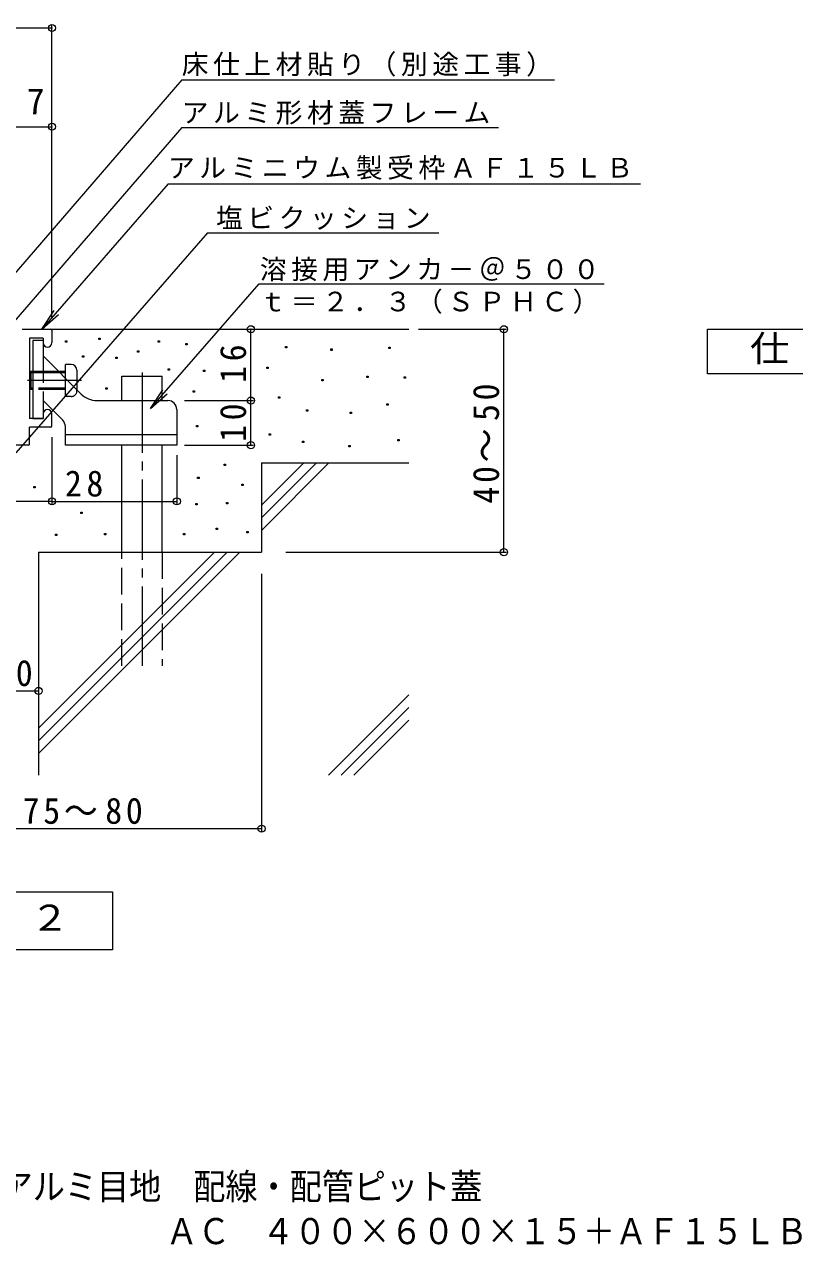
# Model space of a CAD drawing. Units: millimetres, scale not verified. Extents: x -304 to 310, y -274 to 231.
# Drawn here: x -107.5 to 65.2, y -274 to -0.3 of the extents above; entities that cross this region are included whole.
import ezdxf
from ezdxf.enums import TextEntityAlignment as Align

# ---------------------------------------------------------------- set-up
doc = ezdxf.new("R2010")
doc.units = ezdxf.units.MM
doc.header["$LTSCALE"] = 2
doc.header["$PDMODE"] = 32
doc.header["$PDSIZE"] = 1.6
doc.linetypes.add('CHAIN2', pattern=[12, 9, -1, 1, -1])
doc.linetypes.add('DASHED3', pattern=[4, 3, -1])
for name, color, linetype, lineweight in [('D-0', 7, 'Continuous', 9), ('D-1', 2, 'Continuous', 9), ('D-4', 7, 'Continuous', 9), ('D-5', 7, 'Continuous', 9), ('D-6', 6, 'Continuous', 9), ('D-A', 3, 'Continuous', 9)]:
    doc.layers.add(name, color=color, linetype=linetype, lineweight=lineweight)
doc.layers.add('F-5_F-5ﾚｲﾔ', color=2, linetype='Continuous')
doc.styles.add('ＭＳ ゴシック', font='')
doc.styles.get('ＭＳ ゴシック').set_extended_font_data('MS Gothic')

msp = doc.modelspace()

# ---------------------------------------------------------------- linework, layer by layer
at = {"layer": 'D-0'}
for points in [[(-90.832, -70.94), (-90.832, -70.64), (-90.532, -70.64), (-90.532, -70.94)], [(-98.311, -71.556), (-98.311, -71.256), (-98.011, -71.256), (-98.011, -71.556)], [(-82.14, -73.825), (-82.14, -73.525), (-81.84, -73.525), (-81.84, -73.825)], [(-77.535, -71.52), (-77.535, -71.22), (-77.235, -71.22), (-77.235, -71.52)], [(-71.326, -72.14), (-71.326, -71.84), (-71.026, -71.84), (-71.026, -72.14)], [(-48.968, -72.84), (-48.968, -72.54), (-48.668, -72.54), (-48.668, -72.84)], [(-38.817, -73.381), (-38.817, -73.081), (-38.517, -73.081), (-38.517, -73.381)], [(-25.823, -72.975), (-25.823, -72.675), (-25.523, -72.675), (-25.523, -72.975)], [(-94.507, -74.931), (-94.507, -74.631), (-94.207, -74.631), (-94.207, -74.931)], [(-86.983, -75.241), (-86.983, -74.941), (-86.683, -74.941), (-86.683, -75.241)], [(-75.249, -77.832), (-75.249, -77.532), (-74.949, -77.532), (-74.949, -77.832)], [(-67.341, -78.131), (-67.341, -77.831), (-67.041, -77.831), (-67.041, -78.131)], [(-53.138, -77.445), (-53.138, -77.145), (-52.838, -77.145), (-52.838, -77.445)], [(-30.696, -79.472), (-30.696, -79.172), (-30.396, -79.172), (-30.396, -79.472)], [(-22.338, -79.624), (-22.338, -79.324), (-22.038, -79.324), (-22.038, -79.624)], [(-89.289, -82.092), (-89.289, -81.792), (-88.989, -81.792), (-88.989, -82.092)], [(-40.809, -80.258), (-40.809, -79.958), (-40.509, -79.958), (-40.509, -80.258)], [(-69.676, -82.801), (-69.676, -82.501), (-69.376, -82.501), (-69.376, -82.801)], [(-50.502, -84.137), (-50.502, -83.837), (-50.202, -83.837), (-50.202, -84.137)], [(-44.231, -87.052), (-44.231, -86.751), (-43.931, -86.751), (-43.931, -87.052)], [(-34.435, -87.522), (-34.435, -87.221), (-34.135, -87.221), (-34.135, -87.522)], [(-26.229, -85.698), (-26.229, -85.398), (-25.929, -85.398), (-25.929, -85.698)], [(-68.891, -90.516), (-68.891, -90.216), (-68.591, -90.216), (-68.591, -90.516)], [(-52.647, -92.381), (-52.647, -92.081), (-52.347, -92.081), (-52.347, -92.381)], [(-45.178, -94.09), (-45.178, -93.79), (-44.878, -93.79), (-44.878, -94.09)], [(-34.737, -95.035), (-34.737, -94.735), (-34.437, -94.735), (-34.437, -95.035)], [(-23.793, -93.684), (-23.793, -93.384), (-23.493, -93.384), (-23.493, -93.684)], [(-62.685, -99.243), (-62.685, -98.943), (-62.385, -98.943), (-62.385, -99.243)], [(-105.428, -104.21), (-105.428, -103.91), (-105.128, -103.91), (-105.128, -104.21)], [(-68.664, -102.095), (-68.664, -101.795), (-68.364, -101.795), (-68.364, -102.095)], [(-58.791, -103.675), (-58.791, -103.375), (-58.491, -103.375), (-58.491, -103.675)], [(-69.059, -108.019), (-69.059, -107.719), (-68.759, -107.719), (-68.759, -108.019)], [(-62.167, -107.791), (-62.167, -107.491), (-61.867, -107.491), (-61.867, -107.791)], [(-94.844, -109.955), (-94.844, -109.655), (-94.544, -109.655), (-94.544, -109.955)], [(-100.558, -114.881), (-100.558, -114.581), (-100.258, -114.581), (-100.258, -114.881)], [(-89.554, -114.733), (-89.554, -114.433), (-89.254, -114.433), (-89.254, -114.733)], [(-71.823, -114.733), (-71.823, -114.433), (-71.523, -114.433), (-71.523, -114.733)], [(-64.542, -113.531), (-64.542, -113.231), (-64.242, -113.231), (-64.242, -113.531)], [(-57.606, -114.338), (-57.606, -114.038), (-57.306, -114.038), (-57.306, -114.338)]]:
    msp.add_lwpolyline(points, close=True, dxfattribs=at)
at = {"layer": 'D-1'}
for p, q in [((-108.037, -68.65), (-101.637, -68.65)), ((-103.337, -70.65), (-106.337, -70.65)), ((-106.337, -70.65), (-106.337, -88.65)), ((-103.337, -70.65), (-103.337, -71.65)), ((-101.337, -68.95), (-101.337, -71.65)), ((-103.337, -88.65), (-106.337, -88.65)), ((-103.337, -87.65), (-103.337, -88.65)), ((-101.337, -90.35), (-101.337, -87.65)), ((-101.637, -90.65), (-106.337, -90.65)), ((-106.337, -94.35), (-106.337, -90.65)), ((-106.637, -94.65), (-120.037, -94.65))]:
    msp.add_line(p, q, dxfattribs=at)
for centre, radius, start, end in [((-101.637, -68.95), 0.3, 0, 90), ((-102.337, -71.65), 1, 180, 0), ((-102.337, -87.65), 1, 0, 180), ((-101.637, -90.35), 0.3, 270, 0), ((-106.637, -94.35), 0.3, 270, 0)]:
    msp.add_arc(centre, radius, start, end, dxfattribs=at)
at = {"layer": 'D-4'}
for p, q in [((-248.87, -1.077), (-101.337, -1.077)), ((-101.337, -66.059), (-101.337, -0.476)), ((-248.87, -23.216), (-101.337, -23.216)), ((-56.727, -94.65), (-56.727, -68.65)), ((-19.131, -68.65), (0.6, -68.65)), ((0, -118.65), (0, -68.65)), ((-71.634, -84.65), (-56.127, -84.65)), ((-101.337, -92.867), (-101.337, -107.856)), ((-71.634, -94.65), (-56.127, -94.65)), ((-73.337, -96.882), (-73.337, -107.856)), ((-73.337, -96.882), (-73.337, -107.856)), ((-101.337, -107.256), (-134.337, -107.256)), ((-101.337, -107.256), (-73.337, -107.256)), ((-48.908, -118.65), (0.6, -118.65)), ((-54.337, -123.525), (-54.337, -181.266)), ((-134.337, -149.774), (-104.337, -149.774)), ((-134.337, -180.667), (-54.337, -180.667))]:
    msp.add_line(p, q, dxfattribs=at)
for p in [(-101.337, -1.077), (-101.337, -23.216), (-56.727, -68.65), (0, -68.65), (-56.727, -84.65), (-56.727, -94.65), (-101.337, -107.256), (-73.337, -107.256), (0, -118.65), (-104.337, -149.774), (-54.337, -180.667)]:
    msp.add_point(p, dxfattribs=at)
at = {"layer": 'D-5'}
for p, q in [((-72.233, -12.704), (-121.837, -70.152)), ((-72.233, -12.704), (11.344, -12.704)), ((-72.233, -23.401), (-111.304, -68.65)), ((-72.233, -23.401), (-1.213, -23.401)), ((-75.247, -36.068), (-103.606, -68.65)), ((-75.247, -36.068), (30.62, -36.068)), ((-66.468, -47.04), (-109.433, -96.405)), ((-66.468, -47.04), (-14.591, -47.04)), ((-79.233, -86.437), (-54.884, -58.461)), ((-54.884, -58.461), (22.457, -58.461)), ((-103.606, -68.65), (-100.843, -64.482)), ((-103.606, -68.65), (-99.859, -65.339)), ((-79.233, -86.437), (-76.471, -82.269)), ((-79.233, -86.437), (-75.486, -83.126))]:
    msp.add_line(p, q, dxfattribs=at)
at = {"layer": 'D-5', "color": 2}
for p, q in [((45.687, -68.65), (90.687, -68.65)), ((45.687, -78.65), (45.687, -68.65)), ((90.687, -78.65), (45.687, -78.65))]:
    msp.add_line(p, q, dxfattribs=at)
msp.add_lwpolyline([(-202.736, -207.838), (-202.736, -194.838), (-87.736, -194.838), (-87.736, -207.838)], close=True, dxfattribs=at)
at = {"layer": 'D-6'}
for p, q in [((-101.337, -68.65), (-21.337, -68.65)), ((-85.637, -79.15), (-76.637, -79.15)), ((-85.637, -84.65), (-85.637, -79.15)), ((-76.637, -84.65), (-76.637, -79.15)), ((-85.637, -118.65), (-85.637, -94.65)), ((-76.637, -118.65), (-76.637, -94.65)), ((-54.337, -98.65), (-21.337, -98.65)), ((-54.337, -98.65), (-54.337, -118.65)), ((-54.337, -108.118), (-44.869, -98.65)), ((-54.337, -113.774), (-39.213, -98.65)), ((-54.337, -110.946), (-42.041, -98.65)), ((-104.337, -118.65), (-104.337, -168.65)), ((-104.337, -118.65), (-54.337, -118.65)), ((-104.337, -163.774), (-59.213, -118.65)), ((-104.337, -158.118), (-64.869, -118.65)), ((-104.337, -160.946), (-62.041, -118.65)), ((-39.331, -168.65), (-21.337, -150.656)), ((-36.502, -168.65), (-21.337, -153.484)), ((-33.674, -168.65), (-21.337, -156.312))]:
    msp.add_line(p, q, dxfattribs=at)
at = {"layer": 'D-6', "linetype": 'CHAIN2'}
msp.add_line((-81.137, -78.334), (-81.137, -144.15), dxfattribs=at)
at = {"layer": 'D-6', "linetype": 'DASHED3'}
for p, q in [((-85.637, -144.15), (-85.637, -118.65)), ((-76.637, -118.65), (-76.637, -144.15))]:
    msp.add_line(p, q, dxfattribs=at)
at = {"layer": 'D-A'}
for p, q in [((-105.637, -71.15), (-105.637, -88.65)), ((-103.337, -71.15), (-105.637, -71.15)), ((-103.337, -71.15), (-103.337, -74.65)), ((-103.337, -74.65), (-94.801, -83.186)), ((-98.337, -79.65), (-98.337, -76.55)), ((-97.037, -76.55), (-98.337, -76.55)), ((-106.087, -78.15), (-106.337, -78.4)), ((-105.637, -78.4), (-106.337, -78.4)), ((-106.337, -78.4), (-106.337, -81.9)), ((-105.637, -78.15), (-106.087, -78.15)), ((-98.337, -78.15), (-99.837, -78.15)), ((-98.337, -78.4), (-99.587, -78.4)), ((-95.737, -77.85), (-95.737, -82.25)), ((-105.637, -81.9), (-106.337, -81.9)), ((-105.637, -82.15), (-106.087, -82.15)), ((-98.922, -89.064), (-103.337, -84.65)), ((-103.337, -84.65), (-103.337, -88.65)), ((-91.266, -84.65), (-75.337, -84.65)), ((-73.337, -86.65), (-73.337, -94.65)), ((-105.637, -88.65), (-103.337, -88.65)), ((-98.337, -94.65), (-98.337, -90.478)), ((-73.337, -92.35), (-98.337, -92.35)), ((-73.337, -94.65), (-98.337, -94.65))]:
    msp.add_line(p, q, dxfattribs=at)
at = {"layer": 'D-A', "linetype": 'DASHED3'}
for p, q in [((-103.337, -74.65), (-103.337, -84.65)), ((-99.837, -78.15), (-105.637, -78.15)), ((-99.587, -78.4), (-105.637, -78.4)), ((-98.337, -81.9), (-105.637, -81.9)), ((-98.337, -83.75), (-98.337, -79.65)), ((-98.337, -82.15), (-105.637, -82.15)), ((-97.037, -83.75), (-98.337, -83.75)), ((-95.737, -82.45), (-95.737, -82.25))]:
    msp.add_line(p, q, dxfattribs=at)
at = {"layer": 'D-A', "linetype": 'CHAIN2'}
msp.add_line((-94.738, -80.15), (-106.821, -80.15), dxfattribs=at)
at = {"layer": 'D-A'}
msp.add_lwpolyline([(-106.087, -78.15), (-106.087, -82.15), (-106.337, -81.9)], dxfattribs=at)
for centre, radius, start, end in [((-97.037, -77.85), 1.3, 0, 90), ((-91.266, -79.65), 5, 225, 270), ((-75.337, -86.65), 2, 0, 90), ((-100.337, -90.478), 2, 0, 45)]:
    msp.add_arc(centre, radius, start, end, dxfattribs=at)
at = {"layer": 'D-A', "linetype": 'DASHED3'}
msp.add_arc((-97.037, -82.45), 1.3, 270, 0, dxfattribs=at)

# ---------------------------------------------------------------- texts
at = {"layer": 'D-4', "color": 2, "style": 'ＭＳ ゴシック'}
msp.add_text('7', height=5.865, rotation=359.998, dxfattribs=at).set_placement((-106.978, -22.216), align=Align.BOTTOM_LEFT)
at = {"layer": 'D-4', "color": 2, "char_height": 5.865, "attachment_point": 7, "style": 'ＭＳ ゴシック'}
for s, insert, rotation in [('\\T1.27;\\W0.95;16', (-57.727, -80.658), 90), ('\\T1.22;\\W0.95;40～50', (-1, -107.753), 90), ('\\T1.27;\\W0.95;10', (-57.727, -93.9), 90), ('\\T1.27;\\W0.95;28', (-98.424, -106.256), 0.002)]:
    msp.add_mtext(s, dxfattribs=dict(at, insert=insert, rotation=rotation))
for s, insert in [('\\T1.22;\\W0.95;25～30', (-132.587, -148.774)), ('\\T1.22;\\W0.95;75～80', (-107.911, -179.667))]:
    msp.add_mtext(s, dxfattribs=dict(at, insert=insert))
at = {"layer": 'D-5', "color": 2, "style": 'ＭＳ ゴシック', "width": 1.1}
for s, p in [('仕\u3000様', (55.187, -77.65)), ('断面詳細図\u3000Ｓ＝１：２', (-194.236, -205.338))]:
    msp.add_text(s, height=5.865, dxfattribs=at).set_placement(p, align=Align.BOTTOM_LEFT)
at = {"layer": 'D-5', "char_height": 4.399, "attachment_point": 7, "style": 'ＭＳ ゴシック'}
for s, insert in [('\\T1.17;床仕上材貼り（別途工事）', (-72.233, -11.982)), ('\\T1.17;アルミ形材蓋フレーム', (-72.233, -22.787)), ('\\T1.17;アルミニウム製受枠ＡＦ１５ＬＢ', (-75.319, -35.116)), ('\\T1.17;塩ビクッション', (-64.541, -46.336)), ('\\T1.17;溶接用アンカ－＠５００', (-54.717, -57.899)), ('\\T1.17;ｔ＝２．３（ＳＰＨＣ）', (-54.795, -65.213))]:
    msp.add_mtext(s, dxfattribs=dict(at, insert=insert))
at = {"layer": 'F-5_F-5ﾚｲﾔ', "style": 'ＭＳ ゴシック', "width": 0.9}
for s, p in [('樹脂タイル用\u3000アルミ目地\u3000配線・配管ピット蓋', (-163.233, -265.622)), ('ＡＣ\u3000４００×６００×１５＋ＡＦ１５ＬＢ', (-75.816, -275.622))]:
    msp.add_text(s, height=5.865, dxfattribs=at).set_placement(p, align=Align.BOTTOM_LEFT)

doc.saveas('drawing.dxf')
